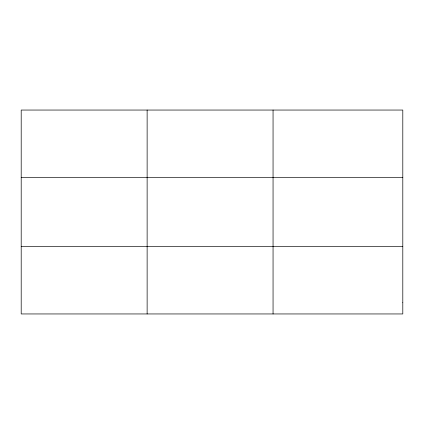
<?xml version="1.0" encoding="UTF-8"?>
<svg xmlns="http://www.w3.org/2000/svg" width="424" height="424" viewBox="0 0 424 424"><rect width="100%" height="100%" fill="white"/><g stroke="black" fill="none" stroke-linecap="round" stroke-linejoin="round"><path stroke-width="0.64" d="M147.128 313.951L147.128 110.049M273.056 313.951L273.056 110.049M21.2 177.338L402.8 177.338M21.2 246.662L402.8 246.662M402.8 302.736L402.8 313.951L21.2 313.951L21.2 110.049L402.8 110.049L402.8 302.736"/></g></svg>
